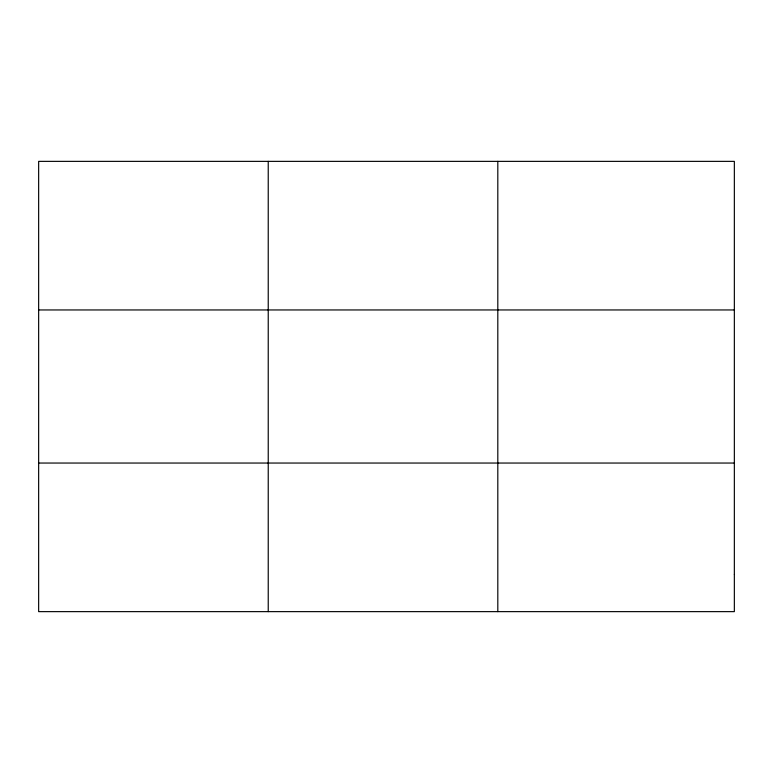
<?xml version="1.0" encoding="UTF-8"?>
<svg xmlns="http://www.w3.org/2000/svg" width="773" height="773" viewBox="0 0 773 773"><rect width="100%" height="100%" fill="white"/><g stroke="black" fill="none" stroke-linecap="round" stroke-linejoin="round"><path stroke-width="1.16" d="M268.231 611.636L268.231 161.364M497.812 611.636L497.812 161.364M38.65 309.954L734.35 309.954M38.65 463.046L734.35 463.046M734.35 574.484L734.35 611.636L38.65 611.636L38.65 161.364L734.35 161.364L734.35 574.484"/></g></svg>
